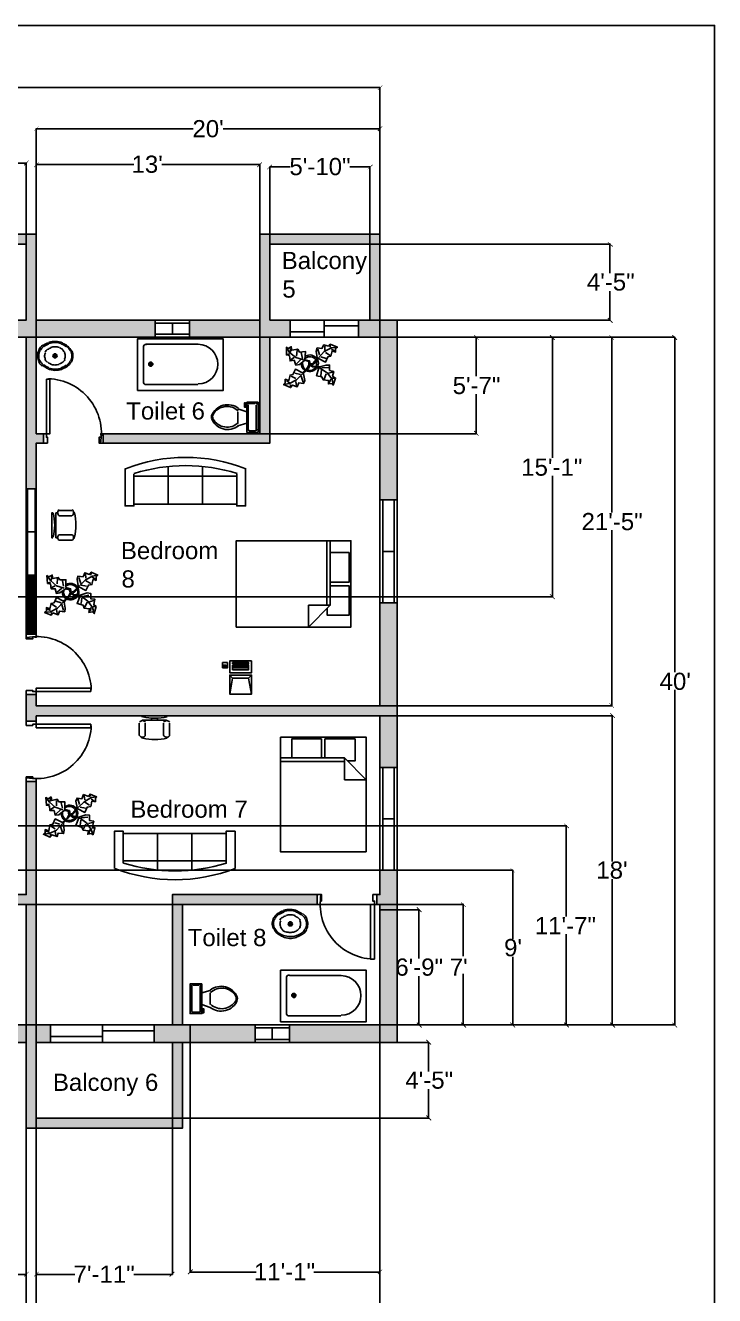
# Model space of a CAD drawing. Header units: inches. Extents: x 87 to 2803, y 358 to 1702.
# Drawn here: x 1541 to 2022, y 815 to 1702 of the extents above; entities that cross this region are included whole.
import ezdxf

# ---------------------------------------------------------------- set-up
doc = ezdxf.new("R2010")
doc.units = ezdxf.units.IN
doc.header["$MEASUREMENT"] = 0
for name, color, linetype in [('PDF_0', 7, 'Continuous'), ('PDF_hatch', 3, 'Continuous'), ('PDF_Text', 7, 'Continuous')]:
    doc.layers.add(name, color=color, linetype=linetype)
for name, color, linetype, true_color in [('PDF_block', 220, 'Continuous', 0xff00bf), ('PDF_door', 140, 'Continuous', 0x00bfff), ('PDF_Layer1', 1, 'Continuous', 0xff0000), ('PDF_window', 180, 'Continuous', 0x3f00ff)]:
    doc.layers.add(name, color=color, linetype=linetype, true_color=true_color)
doc.styles.add('PDF Arial', font='arial.ttf')

msp = doc.modelspace()

# ---------------------------------------------------------------- hatches: boundary and pattern name
at = {"layer": 'PDF_0', "true_color": 0xff00bf, "transparency": 33554559}
for points in [[(1786.87, 1656.5), (1787.28, 1656.5), (1790.17, 1659.39), (1790.17, 1659.81)], [(1550.23, 1630.9), (1550.23, 1631.31), (1546.92, 1628.01), (1546.92, 1627.59)], [(1786.87, 1628.01), (1787.28, 1627.59), (1790.17, 1630.9), (1790.17, 1631.31)], [(1539.9, 1604.05), (1540.31, 1603.64), (1543.2, 1606.94), (1543.2, 1607.36)], [(1550.23, 1605.7), (1550.23, 1606.12), (1546.92, 1602.81), (1546.92, 1602.4)], [(1702.62, 1602.81), (1703.03, 1602.4), (1706.34, 1605.7), (1705.92, 1606.12)], [(1713.36, 1604.05), (1712.94, 1604.46), (1709.64, 1601.16), (1710.05, 1601.16)], [(1779.85, 1601.16), (1780.26, 1601.16), (1783.56, 1604.05), (1783.15, 1604.46)], [(1950.83, 1547.06), (1951.24, 1547.47), (1947.93, 1550.36), (1947.52, 1550.36)], [(1947.93, 1497.5), (1947.52, 1497.09), (1950.83, 1493.78), (1951.24, 1494.2)], [(1857.49, 1481.81), (1857.49, 1482.22), (1854.6, 1485.52), (1854.19, 1485.11)], [(1910.35, 1481.81), (1910.77, 1482.22), (1907.46, 1485.52), (1907.05, 1485.11)], [(1952.06, 1481.81), (1952.06, 1482.22), (1948.76, 1485.52), (1948.76, 1485.11)], [(1995.84, 1481.81), (1996.25, 1482.22), (1992.95, 1485.52), (1992.54, 1485.11)], [(1854.6, 1418.62), (1854.19, 1418.21), (1857.49, 1414.9), (1857.49, 1415.32)], [(1907.46, 1304.63), (1907.05, 1304.22), (1910.35, 1300.92), (1910.77, 1301.33)], [(1948.76, 1228.64), (1948.76, 1228.23), (1952.06, 1224.93), (1952.06, 1225.34)], [(1952.48, 1217.91), (1952.89, 1218.32), (1949.59, 1221.62), (1949.17, 1221.21)], [(1920.26, 1141.09), (1920.68, 1141.5), (1917.37, 1144.39), (1916.96, 1144.39)], [(1882.68, 1110.12), (1883.09, 1110.12), (1879.79, 1113.42), (1879.38, 1113.42)], [(1817.43, 1082.45), (1817.84, 1082.86), (1814.54, 1086.16), (1814.13, 1085.75)], [(1848.4, 1086.16), (1848.82, 1086.16), (1845.51, 1089.47), (1845.1, 1089.05)], [(1814.54, 1005.63), (1814.13, 1005.22), (1817.43, 1001.91), (1817.84, 1002.33)], [(1845.51, 1005.63), (1845.1, 1005.22), (1848.4, 1001.91), (1848.82, 1002.33)], [(1879.79, 1005.63), (1879.38, 1005.22), (1882.68, 1001.91), (1883.09, 1002.33)], [(1917.37, 1005.63), (1916.96, 1005.22), (1920.26, 1001.91), (1920.68, 1002.33)], [(1949.59, 1005.63), (1949.17, 1005.22), (1952.48, 1001.91), (1952.89, 1002.33)], [(1992.95, 1005.63), (1992.54, 1005.22), (1995.84, 1001.91), (1996.25, 1002.33)], [(1824.04, 989.94), (1824.45, 990.35), (1821.15, 993.65), (1820.73, 993.24)], [(1821.15, 940.79), (1820.73, 940.38), (1824.04, 937.07), (1824.45, 937.49)], [(1658.02, 833), (1657.6, 833.41), (1654.3, 830.11), (1654.71, 829.7)], [(1786.87, 830.11), (1787.28, 829.7), (1790.17, 833), (1790.17, 833.41)], [(1539.9, 828.46), (1540.31, 828.04), (1543.2, 831.35), (1543.2, 831.76)], [(1550.23, 831.35), (1550.23, 831.76), (1546.92, 828.46), (1546.92, 828.04)], [(1641.5, 828.46), (1641.91, 828.04), (1645.21, 831.35), (1644.8, 831.76)]]:
    msp.add_hatch(color=220, dxfattribs=at).paths.add_polyline_path(points)
at = {"layer": 'PDF_hatch', "transparency": 33554559}
for points in [[(1548.57, 1555.73), (1349.51, 1555.73), (1349.51, 1495.85), (1279.3, 1495.85), (1279.3, 1483.87), (1349.51, 1483.87), (1349.51, 1416.55), (1343.73, 1416.55), (1343.73, 1409.95), (1349.51, 1409.95), (1349.51, 1356.26), (1356.53, 1356.26), (1356.53, 1483.87), (1378.42, 1483.87), (1378.42, 1495.85), (1356.53, 1495.85), (1356.53, 1548.71), (1541.55, 1548.71), (1541.55, 1495.85), (1522.55, 1495.85), (1522.55, 1483.87), (1541.55, 1483.87), (1541.55, 1378.15), (1548.57, 1378.15), (1548.57, 1409.95), (1553.53, 1409.95), (1553.53, 1416.55), (1548.57, 1416.55), (1548.57, 1483.87), (1631.58, 1483.87), (1631.58, 1495.85), (1548.57, 1495.85)], [(1788.52, 1555.73), (1704.68, 1555.73), (1704.68, 1495.85), (1655.54, 1495.85), (1655.54, 1483.87), (1704.68, 1483.87), (1704.68, 1416.55), (1595.24, 1416.55), (1595.24, 1409.95), (1711.7, 1409.95), (1711.7, 1483.87), (1725.75, 1483.87), (1725.75, 1495.85), (1711.7, 1495.85), (1711.7, 1548.71), (1781.5, 1548.71), (1781.5, 1495.85), (1773.65, 1495.85), (1773.65, 1483.87), (1788.52, 1483.87), (1788.52, 1370.3), (1800.5, 1370.3), (1800.5, 1495.85), (1788.52, 1495.85)], [(1800.5, 1298.44), (1788.52, 1298.44), (1788.52, 1226.58), (1548.57, 1226.58), (1548.57, 1234.43), (1541.55, 1234.43), (1541.55, 1215.84), (1548.57, 1215.84), (1548.57, 1219.56), (1788.52, 1219.56), (1788.52, 1183.63), (1800.5, 1183.63)], [(1548.57, 1173.72), (1541.55, 1173.72), (1541.55, 1094.84), (1473.82, 1094.84), (1473.82, 1087.81), (1541.55, 1087.81), (1541.55, 1003.98), (1486.62, 1003.98), (1486.62, 991.59), (1541.55, 991.59), (1541.55, 931.7), (1650.58, 931.7), (1650.58, 991.59), (1701.38, 991.59), (1701.38, 1003.98), (1650.58, 1003.98), (1650.58, 1087.81), (1744.74, 1087.81), (1744.74, 1094.84), (1643.56, 1094.84), (1643.56, 1003.98), (1630.76, 1003.98), (1630.76, 991.59), (1643.56, 991.59), (1643.56, 938.73), (1548.57, 938.73), (1548.57, 991.59), (1558.49, 991.59), (1558.49, 1003.98), (1548.57, 1003.98)], [(1800.5, 1111.77), (1788.52, 1111.77), (1788.52, 1094.84), (1786.46, 1094.84), (1786.46, 1087.81), (1788.52, 1087.81), (1788.52, 1003.98), (1725.33, 1003.98), (1725.33, 991.59), (1800.5, 991.59)]]:
    msp.add_hatch(color=256, dxfattribs=at).paths.add_polyline_path(points)

# ---------------------------------------------------------------- linework, layer by layer
at = {"layer": 'PDF_0', "lineweight": 25}
for points in [[(86.59, 1701.52), (2022.27, 1701.52), (2022.27, 358.47), (86.59, 358.47)], [(1356.53, 1548.71), (1356.53, 1495.85), (1541.55, 1495.85), (1541.55, 1548.71)], [(1711.7, 1548.71), (1711.7, 1495.85), (1781.5, 1495.85), (1781.5, 1548.71)], [(1619.19, 1446.7), (1619.19, 1482.63), (1679.08, 1482.63), (1679.08, 1446.7)], [(1704.68, 1483.87), (1675.77, 1483.87)], [(1695.6, 1417.38), (1703.44, 1417.38), (1703.44, 1438.44), (1695.6, 1438.44)], [(1688.16, 1281.51), (1688.16, 1341.8), (1768.28, 1341.8), (1768.28, 1281.51)], [(1738.55, 1296.79), (1738.55, 1281.51), (1753.83, 1296.79)], [(1678.67, 1253.01), (1681.97, 1253.01), (1681.97, 1256.73), (1678.67, 1256.73)], [(1681.14, 1255.08), (1679.49, 1255.08), (1679.49, 1253.84), (1681.14, 1253.84)], [(1698.9, 1257.97), (1698.9, 1249.71), (1683.62, 1249.71), (1683.62, 1257.97)], [(1685.69, 1256.73), (1685.69, 1255.9), (1696.84, 1255.9), (1696.84, 1256.73)], [(1685.69, 1255.08), (1685.69, 1251.77), (1696.84, 1251.77), (1696.84, 1255.08)], [(1779.02, 1124.57), (1719.14, 1124.57), (1719.14, 1204.69), (1779.02, 1204.69)], [(1763.74, 1174.96), (1779.02, 1174.96), (1763.74, 1190.24)], [(1548.57, 1087.81), (1548.57, 1070.88)], [(1719.14, 1006.04), (1719.14, 1041.97), (1779.02, 1041.97), (1779.02, 1006.04)], [(1664.21, 1032.47), (1655.95, 1032.47), (1655.95, 1011.82), (1664.21, 1011.82)], [(1548.57, 938.73), (1643.56, 938.73), (1643.56, 991.59), (1548.57, 991.59)]]:
    msp.add_lwpolyline(points, close=True, dxfattribs=at)
for points in [[(1056.7, 991.59), (1541.55, 991.59), (1541.55, 931.7), (1650.58, 931.7), (1650.58, 991.59), (1800.5, 991.59), (1800.5, 1495.85), (1788.52, 1495.85), (1788.52, 1555.73), (1704.68, 1555.73), (1704.68, 1495.85), (1548.57, 1495.85), (1548.57, 1555.73), (1349.51, 1555.73), (1349.51, 1495.85), (1056.7, 1495.85)], [(1541.55, 1273.25), (1541.55, 1416.55), (1541.55, 1423.58), (1541.55, 1430.6), (1541.55, 1483.87), (1356.53, 1483.87), (1356.53, 1430.6), (1356.53, 1423.58), (1356.53, 1416.55), (1356.53, 1352.95)], [(1548.57, 1483.87), (1548.57, 1430.6), (1548.57, 1483.87), (1668.75, 1483.87), (1675.77, 1483.87)], [(1592.35, 1409.95), (1603.5, 1409.95), (1711.7, 1409.95), (1711.7, 1416.55), (1711.7, 1423.58), (1711.7, 1483.87), (1788.52, 1483.87), (1788.52, 1430.6), (1788.52, 1483.87), (1788.52, 1430.6), (1788.52, 1423.58), (1788.52, 1416.55)], [(1704.68, 1483.87), (1704.68, 1423.58), (1704.68, 1416.55), (1603.5, 1416.55), (1668.75, 1416.55)], [(1624.98, 1478.92), (1661.32, 1478.92)], [(1723.27, 1476.85), (1723.27, 1471.48), (1725.33, 1471.07), (1725.75, 1467.35), (1728.64, 1467.77), (1729.88, 1464.46), (1732.35, 1464.87), (1735.66, 1467.35), (1736.07, 1467.77), (1738.96, 1466.94), (1738.96, 1464.46), (1737.31, 1461.57), (1734.42, 1459.09), (1729.46, 1461.57), (1727.81, 1457.85), (1725.75, 1457.44), (1724.92, 1453.72), (1722.44, 1454.55), (1722.44, 1452.07), (1721.2, 1450.83), (1725.33, 1451.66), (1730.29, 1454.14), (1734.42, 1458.27)], [(1735.24, 1468.18), (1729.88, 1469.83), (1725.33, 1473.13), (1723.27, 1476.85), (1724.51, 1476.02), (1726.57, 1477.26), (1726.98, 1474.79), (1731.11, 1475.61), (1732.35, 1473.55), (1736.48, 1473.96), (1736.07, 1468.18), (1739.37, 1467.35), (1739.79, 1465.29), (1741.44, 1465.29), (1744.74, 1469), (1744.74, 1469.83), (1743.92, 1473.96), (1744.74, 1476.44), (1748.05, 1476.02), (1749.29, 1478.5), (1752.59, 1477.68), (1753.83, 1478.92), (1758.79, 1476.85)], [(1724.09, 1471.89), (1725.33, 1472.31)], [(1726.16, 1473.55), (1726.16, 1476.02)], [(1730.7, 1474.79), (1730.29, 1470.66)], [(1734.42, 1469), (1733.59, 1473.13)], [(1755.89, 1450.42), (1757.55, 1455.38), (1755.48, 1456.61), (1756.31, 1459.92), (1753.42, 1460.74), (1753.42, 1464.46), (1750.94, 1464.46), (1746.4, 1463.22), (1741.85, 1463.64), (1740.61, 1464.46), (1742.27, 1465.29), (1745.57, 1469), (1750.53, 1466.53), (1752.18, 1470.24), (1754.24, 1470.66), (1755.07, 1474.37), (1757.55, 1473.55), (1757.55, 1476.02), (1758.79, 1476.85), (1754.66, 1476.44), (1749.7, 1473.96), (1745.57, 1469.42)], [(1745.16, 1475.61), (1746.4, 1471.48)], [(1750.11, 1477.68), (1750.11, 1474.79)], [(1753.83, 1471.07), (1750.53, 1473.13)], [(1753.83, 1478.5), (1753.83, 1476.85)], [(1754.66, 1475.61), (1756.72, 1474.37)], [(1560.55, 1470.66), (1562.61, 1470.66)], [(1561.38, 1471.48), (1561.38, 1469.83)], [(1627.04, 1464.87), (1629.11, 1464.87)], [(1628.28, 1465.7), (1628.28, 1463.64)], [(1746.4, 1462.4), (1751.76, 1459.09), (1755.07, 1454.55), (1755.89, 1450.42), (1755.07, 1451.66), (1752.59, 1451.25), (1752.59, 1453.72), (1748.87, 1454.14), (1748.05, 1456.2), (1744.33, 1457.03), (1745.98, 1462.4), (1741.44, 1463.22), (1739.79, 1464.46), (1738.55, 1461.98), (1735.24, 1459.09), (1735.24, 1458.27), (1736.07, 1453.72), (1735.24, 1451.66), (1731.94, 1452.07), (1730.7, 1449.18), (1727.4, 1450.42), (1726.16, 1448.77), (1721.2, 1450.83)], [(1726.16, 1468.18), (1728.64, 1469.83)], [(1730.29, 1465.29), (1733.18, 1468.18)], [(1747.22, 1470.24), (1750.94, 1469)], [(1726.57, 1456.61), (1729.88, 1454.96)], [(1733.18, 1457.85), (1729.05, 1458.68)], [(1734.83, 1452.48), (1733.59, 1456.61)], [(1747.63, 1461.16), (1747.22, 1457.03)], [(1747.63, 1462.4), (1752.59, 1462.81)], [(1749.7, 1454.55), (1750.94, 1458.27)], [(1755.48, 1459.51), (1752.59, 1458.68)], [(1754.24, 1454.55), (1753, 1452.07)], [(1756.72, 1455.38), (1755.07, 1455.38)], [(1661.32, 1450.83), (1624.98, 1450.83)], [(1725.33, 1452.07), (1723.27, 1453.72)], [(1726.16, 1449.59), (1726.16, 1450.83)], [(1730.29, 1450.01), (1729.88, 1452.9)], [(1695.6, 1435.14), (1693.95, 1435.14), (1693.95, 1438.03), (1694.77, 1438.03), (1694.77, 1435.96), (1695.6, 1435.96)], [(1696.42, 1436.38), (1696.42, 1419.45)], [(1701.38, 1437.62), (1697.25, 1437.62)], [(1702.21, 1419.45), (1702.21, 1436.38)], [(1548.57, 1430.6), (1548.57, 1423.58), (1548.57, 1416.55), (1558.07, 1416.55)], [(1695.6, 1431.83), (1689.4, 1433.9)], [(1689.4, 1423.99), (1689.4, 1431.83)], [(1695.6, 1423.99), (1689.4, 1421.92)], [(1788.52, 1267.88), (1788.52, 1416.55), (1788.52, 1226.58), (1548.57, 1226.58), (1548.57, 1238.97)], [(1548.57, 1274.49), (1548.57, 1409.95), (1556.42, 1409.95)], [(1548.57, 1409.95), (1548.57, 1387.65)], [(1603.5, 1416.55), (1594, 1416.55), (1593.59, 1416.55)], [(1616.72, 1388.47), (1616.72, 1366.17), (1610.52, 1366.17), (1610.52, 1392.19)], [(1640.67, 1367.41), (1640.67, 1393.43)], [(1664.62, 1367.41), (1664.62, 1393.43)], [(1694.77, 1392.19), (1694.77, 1366.17), (1688.58, 1366.17), (1688.58, 1388.47)], [(1616.72, 1386.82), (1688.58, 1386.82)], [(1616.72, 1367.41), (1688.58, 1367.41)], [(1560.14, 1343.87), (1559.31, 1343.87), (1559.31, 1361.21), (1560.14, 1361.21)], [(1563.03, 1343.87), (1562.2, 1343.87), (1562.2, 1361.21), (1563.03, 1361.21)], [(1573.35, 1362.87), (1564.27, 1362.87)], [(1564.27, 1359.15), (1573.35, 1359.15)], [(1574.18, 1361.21), (1575.42, 1361.21)], [(1562.2, 1350.48), (1560.96, 1350.48)], [(1561.38, 1354.61), (1562.2, 1354.61)], [(1573.35, 1345.93), (1564.27, 1345.93)], [(1564.27, 1342.22), (1573.35, 1342.22)], [(1574.18, 1343.87), (1575.42, 1343.87)], [(1751.35, 1296.79), (1751.35, 1341.8)], [(1753.83, 1341.8), (1753.83, 1296.79)], [(1753.83, 1333.54), (1767.04, 1333.54), (1767.04, 1312.89), (1753.83, 1312.89)], [(1556.01, 1317.44), (1556.42, 1312.07), (1558.49, 1311.65), (1558.9, 1308.35), (1561.79, 1308.35), (1562.61, 1305.05), (1565.09, 1305.46), (1568.81, 1307.94), (1568.81, 1308.35), (1571.7, 1307.53), (1572.11, 1305.46), (1570.46, 1302.16), (1567.57, 1299.68), (1562.61, 1302.16), (1560.96, 1298.44), (1558.9, 1298.03), (1558.07, 1294.31), (1555.59, 1295.14), (1555.59, 1292.66), (1554.36, 1291.83), (1558.49, 1292.24), (1563.44, 1294.72), (1567.57, 1299.27)], [(1567.98, 1308.76), (1562.61, 1310.42), (1558.49, 1314.13), (1556.01, 1317.44), (1557.25, 1316.61), (1559.72, 1317.85), (1560.14, 1315.37), (1563.85, 1316.2), (1565.09, 1314.55), (1569.22, 1314.55), (1569.22, 1309.18), (1572.53, 1308.35), (1572.94, 1305.87), (1574.59, 1306.29), (1577.9, 1309.59), (1577.9, 1310.42), (1577.07, 1314.96), (1577.48, 1317.02), (1581.2, 1316.61), (1582.44, 1319.5), (1585.74, 1318.26), (1586.98, 1319.91), (1591.52, 1317.85)], [(1556.83, 1312.48), (1558.49, 1312.89)], [(1558.9, 1314.13), (1559.31, 1317.02)], [(1563.44, 1315.37), (1563.03, 1311.65)], [(1567.57, 1310), (1566.74, 1313.72)], [(1589.05, 1291.01), (1590.29, 1295.96), (1588.63, 1297.2), (1589.46, 1300.92), (1586.57, 1301.33), (1586.57, 1305.05), (1584.09, 1305.46), (1579.13, 1303.81), (1574.59, 1304.22), (1573.77, 1305.46), (1575, 1305.87), (1578.31, 1309.59), (1583.26, 1307.11), (1584.92, 1310.83), (1587.39, 1311.24), (1588.22, 1314.96), (1590.29, 1314.13), (1590.29, 1316.61), (1591.52, 1317.85), (1587.81, 1317.02), (1582.85, 1314.55), (1578.72, 1310.42)], [(1578.31, 1316.2), (1579.55, 1312.07)], [(1582.85, 1318.68), (1583.26, 1315.78)], [(1586.57, 1312.07), (1583.26, 1313.72)], [(1586.98, 1319.09), (1586.57, 1317.85)], [(1587.39, 1316.61), (1589.87, 1314.96)], [(1579.55, 1303.4), (1584.5, 1299.68), (1587.81, 1295.14), (1589.05, 1291.01), (1587.81, 1292.24), (1585.33, 1291.83), (1585.74, 1294.31), (1582.03, 1294.72), (1581.2, 1296.79), (1577.07, 1298.03), (1579.13, 1303.4), (1574.59, 1303.81), (1572.94, 1305.05), (1571.29, 1302.57), (1568.4, 1299.68), (1567.98, 1298.85), (1568.81, 1294.72), (1568.4, 1292.24), (1564.68, 1292.66), (1563.85, 1290.18), (1560.14, 1291.42), (1558.9, 1289.77), (1554.36, 1291.83)], [(1559.31, 1309.18), (1561.79, 1310.42)], [(1563.03, 1305.87), (1566.33, 1308.76)], [(1579.96, 1310.83), (1583.68, 1310)], [(1580.79, 1302.98), (1585.33, 1303.81)], [(1753.83, 1310.42), (1767.04, 1310.42), (1767.04, 1289.77), (1751.76, 1289.77), (1751.76, 1294.72)], [(1559.31, 1297.61), (1562.61, 1295.55)], [(1565.92, 1298.44), (1562.2, 1299.68)], [(1567.57, 1293.07), (1566.33, 1297.2)], [(1580.37, 1301.74), (1579.96, 1298.03)], [(1582.44, 1295.55), (1584.09, 1298.85)], [(1588.63, 1300.09), (1585.74, 1299.27)], [(1586.98, 1295.14), (1586.16, 1292.66)], [(1589.46, 1295.96), (1588.22, 1295.96)], [(1558.49, 1293.07), (1556.01, 1294.31)], [(1558.9, 1290.18), (1559.31, 1291.83)], [(1563.03, 1291.01), (1562.61, 1293.9)], [(1680.32, 1253.84), (1680.32, 1255.08)], [(1696.84, 1253.84), (1685.69, 1253.84)], [(1685.69, 1253.01), (1696.84, 1253.01)], [(1683.62, 1234.84), (1683.62, 1248.05), (1698.9, 1248.05), (1696.84, 1245.99), (1698.9, 1234.84), (1683.62, 1234.84), (1685.69, 1245.99)], [(1696.84, 1245.99), (1685.69, 1245.99), (1683.62, 1248.05)], [(1698.9, 1248.05), (1698.9, 1234.84)], [(1541.55, 1237.32), (1541.55, 1219.56), (1541.55, 1212.95)], [(1783.56, 1094.84), (1788.52, 1094.84), (1788.52, 1219.56), (1548.57, 1219.56), (1548.57, 1211.3)], [(1622.5, 1218.73), (1622.5, 1219.56), (1639.43, 1219.56), (1639.43, 1218.73)], [(1622.5, 1215.84), (1622.5, 1216.67), (1639.43, 1216.67), (1639.43, 1215.84)], [(1629.11, 1216.67), (1629.11, 1217.91)], [(1633.24, 1217.91), (1633.24, 1216.67)], [(1788.52, 1219.56), (1788.52, 1094.84), (1788.52, 1147.7)], [(1620.43, 1214.6), (1620.43, 1205.93)], [(1624.56, 1205.93), (1624.56, 1214.6)], [(1637.37, 1214.6), (1637.37, 1205.93)], [(1641.5, 1205.93), (1641.5, 1214.6)], [(1622.5, 1204.69), (1622.5, 1203.86)], [(1639.43, 1204.69), (1639.43, 1203.86)], [(1726.98, 1190.24), (1726.98, 1203.45), (1747.63, 1203.45), (1747.63, 1190.24)], [(1750.11, 1190.24), (1750.11, 1203.45), (1771.17, 1203.45), (1771.17, 1188.17), (1765.81, 1188.17)], [(1719.14, 1190.24), (1763.74, 1190.24)], [(1763.74, 1187.76), (1719.14, 1187.76)], [(1541.55, 1177.02), (1541.55, 1094.84), (1470.93, 1094.84)], [(1548.57, 1175.78), (1548.57, 1094.84), (1548.57, 1111.77)], [(1555.18, 1162.57), (1555.59, 1157.2), (1557.66, 1156.78), (1558.07, 1153.48), (1560.96, 1153.48), (1561.79, 1150.18), (1564.27, 1150.59), (1567.98, 1153.48), (1568.4, 1153.48), (1570.87, 1153.07), (1571.29, 1150.59), (1569.64, 1147.29), (1566.74, 1145.22), (1561.79, 1147.7), (1560.14, 1143.98), (1558.07, 1143.57), (1557.25, 1139.44), (1554.77, 1140.26), (1554.77, 1137.79), (1553.53, 1136.96), (1557.66, 1137.37), (1562.61, 1139.85), (1566.74, 1144.39)], [(1567.16, 1153.89), (1561.79, 1155.96), (1557.66, 1159.26), (1555.18, 1162.57), (1556.83, 1161.74), (1558.9, 1162.98), (1559.31, 1160.5), (1563.03, 1161.33), (1564.27, 1159.67), (1568.4, 1159.67), (1568.4, 1154.31), (1571.7, 1153.48), (1572.11, 1151), (1573.77, 1151.42), (1577.07, 1155.13), (1577.07, 1155.54), (1576.24, 1160.09), (1577.07, 1162.15), (1580.37, 1161.74), (1581.61, 1164.63), (1584.92, 1163.39), (1586.16, 1165.04), (1590.7, 1162.98)], [(1558.07, 1159.26), (1558.49, 1162.15)], [(1588.22, 1136.55), (1589.46, 1141.5), (1587.81, 1142.33), (1588.63, 1146.05), (1585.74, 1146.46), (1585.74, 1150.18), (1583.26, 1150.59), (1578.31, 1148.94), (1573.77, 1149.76), (1572.94, 1150.59), (1574.18, 1151), (1577.48, 1154.72), (1582.44, 1152.24), (1584.09, 1155.96), (1586.57, 1156.37), (1587.39, 1160.09), (1589.87, 1159.67), (1589.87, 1162.15), (1590.7, 1162.98), (1586.98, 1162.57), (1582.03, 1159.67), (1577.9, 1155.54)], [(1577.48, 1161.74), (1578.72, 1157.61)], [(1582.03, 1163.8), (1582.44, 1160.91)], [(1586.16, 1164.22), (1585.74, 1162.98)], [(1586.98, 1161.74), (1589.05, 1160.09)], [(1556.01, 1157.61), (1557.66, 1158.02)], [(1558.49, 1154.31), (1560.96, 1155.96)], [(1562.2, 1151), (1565.51, 1153.89)], [(1562.61, 1160.5), (1562.61, 1156.78)], [(1566.74, 1155.13), (1565.92, 1158.85)], [(1579.13, 1155.96), (1582.85, 1155.13)], [(1585.74, 1157.2), (1582.44, 1159.26)], [(1578.72, 1148.52), (1583.68, 1144.81), (1586.98, 1140.26), (1588.22, 1136.55), (1586.98, 1137.37), (1584.5, 1136.96), (1584.92, 1139.44), (1581.2, 1139.85), (1580.37, 1141.92), (1576.24, 1143.16), (1578.31, 1148.52), (1573.77, 1148.94), (1572.11, 1150.18), (1570.46, 1148.11), (1567.57, 1144.81), (1567.57, 1144.39), (1567.98, 1139.85), (1567.57, 1137.37), (1563.85, 1137.79), (1563.03, 1135.31), (1559.31, 1136.55), (1558.07, 1134.9), (1553.53, 1136.96)], [(1565.09, 1143.98), (1561.38, 1144.81)], [(1579.55, 1146.87), (1579.13, 1143.16)], [(1579.96, 1148.52), (1584.5, 1148.94)], [(1581.61, 1140.68), (1583.26, 1143.98)], [(1587.81, 1145.22), (1584.92, 1144.39)], [(1557.66, 1138.2), (1555.18, 1139.44)], [(1558.49, 1142.74), (1561.79, 1140.68)], [(1558.49, 1135.31), (1558.49, 1136.96)], [(1562.2, 1136.13), (1561.79, 1139.03)], [(1566.74, 1138.2), (1565.51, 1142.33)], [(1586.16, 1140.26), (1585.33, 1137.79)], [(1588.63, 1141.5), (1587.39, 1141.5)], [(1603.09, 1113.01), (1603.09, 1139.03), (1609.28, 1139.03), (1609.28, 1116.72)], [(1681.14, 1137.37), (1609.28, 1137.37)], [(1633.24, 1137.37), (1633.24, 1111.77)], [(1657.19, 1137.37), (1657.19, 1111.77)], [(1681.14, 1116.72), (1681.14, 1139.03), (1687.34, 1139.03), (1687.34, 1113.01)], [(1681.14, 1118.38), (1609.28, 1118.38)], [(1747.63, 1094.84), (1743.09, 1094.84), (1692.71, 1094.84), (1643.56, 1094.84), (1643.56, 1087.81), (1643.56, 1003.98), (1548.57, 1003.98), (1548.57, 1056.84), (1548.57, 1003.98), (1548.57, 1056.84), (1548.57, 1063.86), (1548.57, 1070.88)], [(1548.57, 1087.81), (1548.57, 1094.84)], [(1471.76, 1087.81), (1541.55, 1087.81), (1541.55, 1070.88), (1541.55, 1063.86), (1541.55, 1056.84), (1541.55, 1003.98), (1428.39, 1003.98), (1428.39, 1056.84), (1428.39, 1063.86), (1428.39, 1070.88), (1428.39, 1087.81), (1436.24, 1087.81)], [(1746.4, 1087.81), (1743.09, 1087.81), (1699.73, 1087.81), (1692.71, 1087.81), (1650.58, 1087.81), (1650.58, 1003.98), (1692.71, 1003.98), (1699.73, 1003.98), (1788.52, 1003.98), (1788.52, 1080.79), (1788.52, 1003.98), (1788.52, 1080.79), (1788.52, 1003.98)], [(1788.52, 1080.79), (1788.52, 1087.81), (1781.91, 1087.81)], [(1724.51, 1074.19), (1726.57, 1074.19)], [(1725.75, 1075.42), (1725.75, 1073.36)], [(1725.33, 1038.26), (1761.26, 1038.26)], [(1662.15, 1031.65), (1658.02, 1031.65)], [(1662.97, 1013.48), (1662.97, 1030.82)], [(1664.21, 1026.28), (1669.99, 1027.93)], [(1669.99, 1026.28), (1669.99, 1018.02)], [(1726.98, 1024.21), (1729.05, 1024.21)], [(1728.22, 1025.04), (1728.22, 1022.98)], [(1664.21, 1018.02), (1669.99, 1015.95)], [(1664.21, 1015.13), (1665.45, 1015.13), (1665.45, 1012.24), (1664.62, 1012.24), (1664.62, 1014.3), (1664.21, 1014.3)], [(1541.55, 931.7), (1541.55, 931.7)]]:
    msp.add_lwpolyline(points, dxfattribs=at)
for points in [[(1566.88, 1480.02, 0.081943), (1562.07, 1480.97, 0.081916), (1557.2, 1480.33)], [(1550.44, 1474.93, 0.117629), (1549.4, 1471.14, 0.117643), (1550.19, 1467.29)], [(1551.11, 1474.43, 0.118638), (1550.23, 1470.97, 0.118621), (1551.01, 1467.48)], [(1554.9, 1473.06, 0.118319), (1554.36, 1470.92, 0.118263), (1554.85, 1468.76)], [(1566.17, 1479.37, 0.081186), (1561.78, 1480.15, 0.081203), (1557.36, 1479.5)], [(1564.65, 1476.74, 0.081431), (1561.69, 1477.26, 0.081464), (1558.71, 1476.81)], [(1568.27, 1468.66, 0.118319), (1568.81, 1470.81, 0.118263), (1568.32, 1472.97)], [(1572.47, 1467.29, 0.118638), (1573.35, 1470.75, 0.118621), (1572.56, 1474.24)], [(1573.14, 1466.8, 0.117629), (1574.17, 1470.59, 0.117643), (1573.39, 1474.44)], [(1625.45, 1450.85, -0.500002), (1623.32, 1452.9), (1623.32, 1476.85, -0.500002), (1625.45, 1478.9)], [(1558.52, 1464.98, 0.081431), (1561.48, 1464.46, 0.081464), (1564.45, 1464.92)], [(1556.7, 1461.71, 0.081943), (1561.51, 1460.75, 0.081915), (1566.37, 1461.39)], [(1557.41, 1462.35, 0.081186), (1561.8, 1461.57, 0.081203), (1566.22, 1462.23)], [(1689.6, 1432.41, 0.480083), (1671.99, 1429.94, 0.21501), (1671.99, 1426.71, 0.480083), (1689.6, 1424.23)], [(1697.25, 1418.62), (1701.38, 1418.62, 0.500001), (1702.61, 1419.8)], [(1730.84, 1083.55, 0.081943), (1726.02, 1084.5, 0.081916), (1721.16, 1083.86)], [(1730.13, 1082.9, 0.081186), (1725.73, 1083.68, 0.081203), (1721.32, 1083.03)], [(1714.39, 1078.87, 0.117629), (1713.36, 1075.08, 0.117643), (1714.15, 1071.23)], [(1715.07, 1077.96, 0.118638), (1714.18, 1074.5, 0.118621), (1714.97, 1071.01)], [(1719.27, 1076.59, 0.118319), (1718.73, 1074.45, 0.118263), (1719.22, 1072.29)], [(1729.02, 1080.27, 0.081431), (1726.06, 1080.79, 0.081464), (1723.08, 1080.34)], [(1732.64, 1072.19, 0.118319), (1733.18, 1074.34, 0.118263), (1732.69, 1076.5)], [(1736.42, 1070.82, 0.118638), (1737.31, 1074.28, 0.118621), (1736.52, 1077.77)], [(1737.1, 1070.33, 0.117629), (1738.13, 1074.12, 0.117643), (1737.34, 1077.97)], [(1720.65, 1065.24, 0.081943), (1725.47, 1064.28, 0.081915), (1730.33, 1064.92)], [(1721.36, 1066.3, 0.081186), (1725.76, 1065.51, 0.081203), (1730.17, 1066.17, 0.089555), (1733.81, 1067.95)], [(1722.89, 1068.92, 0.081431), (1725.85, 1068.4, 0.081464), (1728.82, 1068.86, 0.089687), (1731.12, 1070.06)], [(1658.37, 1032.05, 0.500001), (1657.19, 1030.82), (1657.19, 1013.48)], [(1670.21, 1018.27, 0.480083), (1687.82, 1020.74, 0.21501), (1687.82, 1023.97, 0.480083), (1670.21, 1026.45)], [(1761.26, 1010.17), (1725.39, 1010.19, -0.499981), (1723.27, 1012.24), (1723.27, 1036.19)], [(1658.02, 1012.65), (1662.15, 1012.65, 0.500001), (1663.37, 1013.83)]]:
    msp.add_lwpolyline(points, format="xyb", dxfattribs=at)
for centre, radius in [((1561.58, 1470.86), 1.45), ((1561.58, 1470.86), 1.03), ((1628.49, 1465.08), 1.45), ((1628.49, 1465.08), 1.03), ((1725.95, 1074.39), 1.45), ((1725.95, 1074.39), 1.03), ((1728.43, 1024.42), 1.45), ((1728.43, 1024.42), 1.03)]:
    msp.add_circle(centre, radius, dxfattribs=at)
for centre, radius, start, end in [((1559.52, 1470.04), 10.53, 127.46597, 151.31798), ((1559.93, 1470.04), 9.7, 128.22545, 152.13283), ((1560.76, 1468.39), 12.18, 106.88509, 127.46445), ((1560.76, 1468.39), 11.36, 107.75853, 128.22837), ((1560.34, 1470.45), 6.4, 128.4914, 152.37711), ((1561.17, 1469.21), 7.64, 107.98816, 128.48797), ((1562.41, 1469.21), 7.64, 50.22953, 70.73338), ((1562.41, 1468.39), 11.36, 50.15796, 70.62714), ((1562.41, 1468.38), 12.18, 48.84623, 69.42204), ((1562.82, 1470.04), 6.4, 26.34218, 50.22775), ((1563.65, 1470.04), 9.7, 26.25175, 50.15941), ((1563.65, 1469.62), 10.53, 24.98791, 48.84377), ((1661.53, 1465.08), 13.84, 270.00017, 89.99983), ((1559.52, 1471.69), 10.53, 204.98791, 228.84377), ((1559.93, 1471.69), 9.7, 206.25175, 230.15941), ((1561.17, 1473.34), 12.18, 228.84623, 249.42204), ((1561.17, 1473.34), 11.36, 230.15796, 250.62714), ((1560.34, 1471.28), 6.4, 206.34218, 230.22775), ((1561.17, 1472.52), 7.64, 230.22953, 250.73338), ((1562.41, 1472.52), 7.64, 287.98816, 308.48797), ((1562.41, 1473.34), 11.36, 287.75853, 308.22837), ((1562.82, 1473.34), 12.18, 286.88509, 307.46445), ((1562.82, 1471.28), 6.4, 308.4914, 332.37711), ((1563.65, 1471.69), 9.7, 308.22544, 332.13291), ((1563.65, 1471.69), 10.53, 307.46597, 331.31798), ((1739.58, 1465.49), 5.99, 178.61727, 235.11801), ((1739.58, 1465.49), 5.16, 168.16197, 238.67309), ((1739.58, 1465.49), 5.99, 34.37645, 120.10202), ((1739.58, 1465.08), 5.16, 33.82133, 124.94193), ((1739.58, 1465.91), 5.99, 242.58181, 331.27264), ((1739.58, 1465.91), 5.16, 247.37219, 327.47035), ((1739.17, 1465.49), 5.16, 338.41183, 20.02569), ((1739.58, 1465.49), 5.99, 341.20012, 26.09187), ((1682.18, 1424.61), 12.18, 51.47096, 157.97244), ((1697.46, 1437), 1.03, 81.8698, 188.1302), ((1701.59, 1437), 1.03, 351.8698, 98.1302), ((1674.74, 1428.32), 3.92, 164.861, 195.139), ((1682.18, 1431.63), 12.18, 202.02756, 308.52904), ((1697.46, 1419.65), 1.03, 171.8698, 278.1302), ((1652.85, 1285.84), 114.19, 68.43394, 111.56606), ((1652.85, 1273.04), 121.21, 72.71852, 107.28148), ((1524.83, 1352.75), 36.55, 346.58021, 13.41979), ((1566.13, 1361.42), 2.68, 126.87017, 233.12983), ((1571.91, 1361.42), 2.68, 306.87017, 53.12983), ((1539.69, 1352.75), 36.55, 346.58021, 13.41979), ((1566.13, 1344.07), 2.68, 126.87017, 233.12983), ((1571.91, 1344.07), 2.68, 306.87017, 53.12983), ((1572.73, 1306.08), 5.99, 178.61727, 235.11801), ((1572.73, 1306.08), 5.16, 168.16197, 238.67309), ((1572.32, 1306.08), 5.99, 34.37563, 120.10253), ((1572.32, 1306.08), 5.16, 33.82021, 124.94193), ((1572.32, 1306.49), 5.99, 242.5826, 331.27145), ((1572.32, 1306.49), 5.16, 247.37247, 327.46954), ((1572.32, 1306.08), 5.16, 338.41183, 20.02569), ((1572.32, 1306.08), 5.99, 341.20139, 26.09308), ((1622.71, 1213.57), 2.68, 36.86595, 143.13405), ((1631.38, 1254.46), 36.55, 256.5802, 283.4198), ((1639.64, 1213.57), 2.68, 36.86595, 143.13405), ((1622.7, 1207.37), 2.68, 216.86595, 323.13405), ((1639.64, 1207.37), 2.68, 216.86595, 323.13405), ((1631.38, 1239.59), 36.55, 256.5802, 283.4198), ((1571.91, 1151.62), 5.16, 168.16197, 238.67309), ((1571.49, 1151.21), 5.16, 33.82021, 124.94193), ((1571.91, 1151.21), 5.99, 34.37563, 120.10253), ((1571.49, 1151.62), 5.16, 338.41183, 20.02569), ((1571.49, 1151.21), 5.99, 341.20139, 26.09308), ((1571.91, 1151.62), 5.99, 178.61727, 235.11801), ((1571.49, 1151.62), 5.99, 242.5826, 331.27145), ((1571.49, 1151.62), 5.16, 247.37247, 327.46954), ((1645.42, 1219.35), 114.19, 248.43385, 291.56615), ((1645.42, 1232.57), 121.21, 252.7185, 287.2815), ((1723.89, 1073.57), 10.53, 127.46597, 151.31798), ((1724.71, 1071.92), 12.18, 106.88509, 127.46445), ((1725.13, 1071.92), 11.36, 107.75853, 128.22837), ((1726.37, 1071.92), 11.36, 50.15796, 70.62714), ((1726.36, 1071.91), 12.18, 48.84623, 69.42204), ((1723.89, 1073.57), 9.7, 128.22545, 152.13283), ((1724.3, 1073.98), 6.4, 128.4914, 152.37711), ((1725.13, 1072.74), 7.64, 107.98816, 128.48797), ((1726.36, 1072.74), 7.64, 50.22953, 70.73338), ((1727.19, 1073.98), 6.4, 26.34218, 50.22775), ((1727.6, 1073.57), 9.7, 26.25175, 50.15941), ((1728.02, 1073.57), 10.53, 24.98791, 48.84377), ((1723.89, 1075.63), 10.53, 204.98791, 228.84377), ((1723.89, 1075.63), 9.7, 206.25175, 230.15941), ((1725.13, 1076.87), 12.18, 228.84623, 249.42204), ((1725.13, 1076.87), 11.36, 230.15796, 250.62714), ((1724.71, 1075.22), 6.4, 206.34218, 230.22775), ((1725.13, 1076.05), 7.64, 230.22953, 250.73338), ((1726.78, 1076.87), 12.18, 286.88509, 307.46445), ((1727.19, 1075.22), 6.4, 308.4914, 332.37711), ((1727.6, 1075.22), 9.7, 308.22544, 332.13291), ((1728.02, 1075.22), 10.53, 307.46597, 331.31798), ((1725.13, 1036.81), 1.86, 81.86972, 188.13028), ((1761.47, 1024.42), 13.84, 270.00017, 89.99983), ((1662.35, 1031.03), 1.03, 351.8698, 98.1302), ((1677.63, 1018.64), 12.18, 22.02756, 128.52904), ((1677.63, 1025.66), 12.18, 231.47096, 337.97244), ((1685.07, 1022.36), 3.92, 344.861, 15.139), ((1658.22, 1013.68), 1.03, 171.8698, 278.1302)]:
    msp.add_arc(centre, radius, start, end, dxfattribs=at)
at = {"layer": 'PDF_block', "lineweight": 25}
for points in [[(1788.52, 1629.66), (1788.52, 1483.87), (1788.52, 1658.15), (1432.94, 1658.15)], [(1548.57, 1629.66), (1548.57, 1483.87), (1548.57, 1604.46), (1616.72, 1604.46)], [(1548.57, 1629.24), (1658.02, 1629.24)], [(1788.52, 1629.24), (1679.08, 1629.24)], [(1909.11, 1399.62), (1909.11, 1483.87), (1349.51, 1483.87), (1349.51, 1606.12), (1303.26, 1606.12)], [(1541.55, 1605.29), (1469.28, 1605.29)], [(1541.55, 1548.71), (1541.55, 1605.7)], [(1855.84, 1456.61), (1855.84, 1483.87), (1704.68, 1483.87), (1704.68, 1604.46), (1636.13, 1604.46)], [(1711.7, 1548.71), (1711.7, 1602.81), (1725.75, 1602.81)], [(1767.46, 1602.81), (1781.5, 1602.81), (1781.5, 1548.71), (1949.59, 1548.71)], [(1949.17, 1548.71), (1949.17, 1528.47)], [(1949.17, 1495.85), (1949.17, 1516.08)], [(1781.5, 1495.85), (1949.59, 1495.85)], [(1994.6, 1250.12), (1994.6, 1483.87), (1788.52, 1483.87), (1950.41, 1483.87), (1950.41, 1361.63)], [(1704.68, 1416.55), (1855.84, 1416.55), (1855.84, 1444.22)], [(1349.51, 1302.57), (1909.11, 1302.57), (1909.11, 1387.23)], [(1788.52, 1226.58), (1950.41, 1226.58), (1950.41, 1349.24)], [(1994.6, 1237.73), (1994.6, 1003.98), (1788.52, 1003.98), (1951.24, 1003.98)], [(1788.52, 1219.56), (1951.24, 1219.56)], [(1950.83, 1219.56), (1950.83, 1117.96)], [(1296.65, 1142.74), (1919.03, 1142.74)], [(1918.61, 1142.74), (1918.61, 1079.55)], [(1421.79, 1111.77), (1881.44, 1111.77), (1881.44, 1063.86)], [(1950.83, 1003.98), (1950.83, 1105.57)], [(1541.55, 1087.81), (1847.16, 1087.81)], [(1788.52, 1084.1), (1816.19, 1084.1)], [(1815.78, 1084.1), (1815.78, 1050.23)], [(1846.75, 1087.81), (1846.75, 1051.88)], [(1918.61, 1003.98), (1918.61, 1067.17)], [(1421.79, 1003.98), (1881.44, 1003.98), (1881.44, 1051.47)], [(1815.78, 1003.98), (1815.78, 1037.84)], [(1846.75, 1003.98), (1846.75, 1039.49)], [(1296.65, 1003.98), (1919.03, 1003.98)], [(1447.39, 786.33), (1541.55, 786.33), (1541.55, 1003.56), (1541.55, 829.7), (1501.08, 829.7)], [(1541.55, 1003.98), (1847.16, 1003.98)], [(1548.57, 1003.56), (1548.57, 786.33), (1658.02, 786.33)], [(1655.95, 1003.56), (1655.95, 831.35), (1702.21, 831.35)], [(1679.08, 786.33), (1788.52, 786.33), (1788.52, 1003.56), (1788.52, 831.35), (1742.27, 831.35)], [(1788.52, 1003.98), (1816.19, 1003.98)], [(1643.56, 991.59), (1822.8, 991.59)], [(1822.39, 991.59), (1822.39, 971.35)], [(1822.39, 938.73), (1822.39, 958.96)], [(1548.57, 938.73), (1548.57, 829.7), (1575.42, 829.7)], [(1822.8, 938.73), (1643.56, 938.73), (1643.56, 829.7), (1616.72, 829.7)]]:
    msp.add_lwpolyline(points, dxfattribs=at)
at = {"layer": 'PDF_door', "lineweight": 25}
for points in [[(1555.59, 1454.55), (1555.59, 1416.55), (1558.07, 1416.55), (1558.07, 1454.55)], [(1556.42, 1409.95), (1553.53, 1409.95), (1553.53, 1416.55), (1555.59, 1416.55), (1555.59, 1414.08), (1556.42, 1414.08)], [(1541.55, 1237.32), (1541.55, 1234.43), (1548.57, 1234.43), (1548.57, 1236.49), (1546.1, 1236.49), (1546.1, 1237.32)], [(1586.57, 1236.49), (1548.57, 1236.49), (1548.57, 1238.97), (1586.57, 1238.97)], [(1541.55, 1212.95), (1541.55, 1215.84), (1548.57, 1215.84), (1548.57, 1213.78), (1546.1, 1213.78), (1546.1, 1212.95)], [(1586.57, 1213.78), (1548.57, 1213.78), (1548.57, 1211.3), (1586.57, 1211.3)], [(1783.56, 1094.84), (1786.46, 1094.84), (1786.46, 1087.81), (1784.8, 1087.81), (1784.8, 1090.29), (1783.56, 1090.29)], [(1784.8, 1049.82), (1784.8, 1087.81), (1781.91, 1087.81), (1781.91, 1049.82)]]:
    msp.add_lwpolyline(points, close=True, dxfattribs=at)
for points in [[(1593.18, 1414.08), (1592.35, 1414.08), (1592.35, 1409.95), (1595.24, 1409.95), (1595.24, 1416.55), (1593.59, 1416.55), (1593.59, 1415.32)], [(1546.1, 1274.49), (1546.1, 1273.25), (1541.55, 1273.25), (1541.55, 1276.55), (1548.57, 1276.55), (1548.57, 1274.49), (1547.33, 1274.49)], [(1546.1, 1175.78), (1546.1, 1177.02), (1541.55, 1177.02), (1541.55, 1173.72), (1548.57, 1173.72), (1548.57, 1175.78), (1547.33, 1175.78)], [(1746.81, 1090.29), (1747.63, 1090.29), (1747.63, 1094.84), (1744.74, 1094.84), (1744.74, 1087.81), (1746.81, 1087.81), (1746.81, 1089.05)]]:
    msp.add_lwpolyline(points, dxfattribs=at)
for centre, start, end in [((1555.8, 1416.76), 349.39269, 88.11587), ((1548.78, 1236.7), 1.88416, 100.60731), ((1548.78, 1213.98), 259.39269, 358.11584), ((1785.01, 1088.02), 169.39269, 268.11584)]:
    msp.add_arc(centre, 38.2, start, end, dxfattribs=at)
at = {"layer": 'PDF_hatch', "lineweight": 25}
for points in [[(1542.79, 1317.85), (1541.55, 1316.61), (1542.79, 1317.85), (1541.55, 1317.02), (1542.38, 1317.85), (1541.55, 1317.44), (1541.97, 1317.85), (1541.55, 1317.85)], [(1541.55, 1316.61), (1543.2, 1317.85), (1541.55, 1316.2), (1543.62, 1317.85), (1541.55, 1315.78), (1544.03, 1317.85), (1541.55, 1315.37), (1544.03, 1317.85)], [(1541.55, 1315.37), (1544.44, 1317.85), (1541.55, 1314.96), (1544.86, 1317.85), (1541.55, 1314.55), (1545.27, 1317.85), (1541.55, 1314.13), (1545.27, 1317.85)], [(1541.55, 1314.13), (1545.68, 1317.85), (1541.55, 1313.72), (1546.1, 1317.85), (1541.55, 1313.31), (1546.51, 1317.85), (1541.55, 1312.89), (1546.51, 1317.85)], [(1541.55, 1312.89), (1546.92, 1317.85), (1541.55, 1312.48), (1547.33, 1317.85), (1541.55, 1312.07), (1547.75, 1317.85), (1541.55, 1311.65), (1547.75, 1317.85)], [(1541.55, 1311.65), (1548.16, 1317.85), (1541.55, 1311.24), (1548.57, 1317.85), (1541.55, 1310.83), (1548.57, 1317.85)], [(1541.55, 1310.42), (1548.57, 1317.44), (1541.55, 1310.42), (1548.57, 1317.44)], [(1541.55, 1310), (1548.57, 1317.02), (1541.55, 1310)], [(1541.55, 1309.59), (1548.57, 1316.61), (1541.55, 1309.59)], [(1541.55, 1309.18), (1548.57, 1316.2), (1541.55, 1309.18), (1548.57, 1316.2)], [(1541.55, 1308.76), (1548.57, 1315.78), (1541.55, 1308.76)], [(1541.55, 1308.35), (1548.57, 1315.37), (1541.55, 1308.35)], [(1541.55, 1307.94), (1548.57, 1314.96), (1541.55, 1307.94), (1548.57, 1314.96)], [(1541.55, 1307.53), (1548.57, 1314.55), (1541.55, 1307.53)], [(1541.55, 1307.11), (1548.57, 1314.13), (1541.55, 1307.11)], [(1541.55, 1306.7), (1548.57, 1313.72), (1541.55, 1306.7), (1548.57, 1313.72)], [(1541.55, 1306.29), (1548.57, 1313.31), (1541.55, 1306.29)], [(1541.55, 1305.87), (1548.57, 1312.89), (1541.55, 1305.87)], [(1541.55, 1305.46), (1548.57, 1312.48), (1541.55, 1305.46), (1548.57, 1312.48)], [(1541.55, 1305.05), (1548.57, 1312.07), (1541.55, 1305.05)], [(1541.55, 1304.63), (1548.57, 1311.65), (1541.55, 1304.63)], [(1541.55, 1304.22), (1548.57, 1311.24), (1541.55, 1304.22), (1548.57, 1311.24)], [(1541.55, 1303.81), (1548.57, 1310.83), (1541.55, 1303.81)], [(1541.55, 1303.4), (1548.57, 1310.42), (1541.55, 1303.4)], [(1541.55, 1302.98), (1548.57, 1310), (1541.55, 1302.98), (1548.57, 1310)], [(1541.55, 1302.57), (1548.57, 1309.59), (1541.55, 1302.57)], [(1541.55, 1302.16), (1548.57, 1309.18), (1541.55, 1302.16)], [(1541.55, 1301.74), (1548.57, 1308.76), (1541.55, 1301.74), (1548.57, 1308.76)], [(1541.55, 1301.33), (1548.57, 1308.35), (1541.55, 1301.33)], [(1541.55, 1300.92), (1548.57, 1307.94), (1541.55, 1300.92)], [(1541.55, 1300.5), (1548.57, 1307.53), (1541.55, 1300.5), (1548.57, 1307.53)], [(1541.55, 1300.09), (1548.57, 1307.11), (1541.55, 1300.09)], [(1541.55, 1299.68), (1548.57, 1306.7), (1541.55, 1299.68)], [(1541.55, 1299.27), (1548.57, 1306.29), (1541.55, 1299.27), (1548.57, 1306.29)], [(1541.55, 1298.85), (1548.57, 1305.87), (1541.55, 1298.85)], [(1541.55, 1298.44), (1548.57, 1305.46), (1541.55, 1298.44)], [(1541.55, 1298.03), (1548.57, 1305.05), (1541.55, 1298.03), (1548.57, 1305.05)], [(1541.55, 1297.61), (1548.57, 1304.63), (1541.55, 1297.61)], [(1541.55, 1297.2), (1548.57, 1304.22), (1541.55, 1297.2)], [(1541.55, 1296.79), (1548.57, 1303.81), (1541.55, 1296.79), (1548.57, 1303.81)], [(1541.55, 1296.37), (1548.57, 1303.4), (1541.55, 1296.37)], [(1541.55, 1295.96), (1548.57, 1302.98), (1541.55, 1295.96)], [(1541.55, 1295.55), (1548.57, 1302.57), (1541.55, 1295.55), (1548.57, 1302.57)], [(1541.55, 1295.14), (1548.57, 1302.16), (1541.55, 1295.14)], [(1541.55, 1294.72), (1548.57, 1301.74), (1541.55, 1294.72)], [(1541.55, 1294.31), (1548.57, 1301.33), (1541.55, 1294.31), (1548.57, 1301.33)], [(1541.55, 1293.9), (1548.57, 1300.92), (1541.55, 1293.9)], [(1541.55, 1293.48), (1548.57, 1300.5), (1541.55, 1293.48)], [(1541.55, 1293.07), (1548.57, 1300.09), (1541.55, 1293.07), (1548.57, 1300.09)], [(1541.55, 1292.66), (1548.57, 1299.68), (1541.55, 1292.66)], [(1541.55, 1292.24), (1548.57, 1299.27), (1541.55, 1292.24)], [(1541.55, 1291.83), (1548.57, 1298.85), (1541.55, 1291.83), (1548.57, 1298.85)], [(1541.55, 1291.42), (1548.57, 1298.44), (1541.55, 1291.42)], [(1541.55, 1291.01), (1548.57, 1298.03), (1541.55, 1291.01), (1548.57, 1297.61), (1541.55, 1290.59), (1548.57, 1297.61)], [(1541.55, 1290.18), (1548.57, 1297.2), (1541.55, 1290.18)], [(1541.55, 1289.77), (1548.57, 1296.79), (1541.55, 1289.77), (1548.57, 1296.37), (1541.55, 1289.35), (1548.57, 1296.37)], [(1541.55, 1288.94), (1548.57, 1295.96), (1541.55, 1288.94)], [(1541.55, 1288.53), (1548.57, 1295.55), (1541.55, 1288.53), (1548.57, 1295.14), (1541.55, 1288.11), (1548.57, 1295.14)], [(1541.55, 1287.7), (1548.57, 1294.72), (1541.55, 1287.7)], [(1541.55, 1287.29), (1548.57, 1294.31), (1541.55, 1287.29), (1548.57, 1293.9), (1541.55, 1286.88), (1548.57, 1293.9)], [(1541.55, 1286.46), (1548.57, 1293.48), (1541.55, 1286.46)], [(1541.55, 1286.05), (1548.57, 1293.07), (1541.55, 1286.05), (1548.57, 1292.66), (1541.55, 1285.64), (1548.57, 1292.66)], [(1541.55, 1285.22), (1548.57, 1292.24), (1541.55, 1285.22)], [(1541.55, 1284.81), (1548.57, 1291.83), (1541.55, 1284.81), (1548.57, 1291.42), (1541.55, 1284.4), (1548.57, 1291.42)], [(1541.55, 1283.98), (1548.57, 1291.01), (1541.55, 1283.98)], [(1541.55, 1283.57), (1548.57, 1290.59), (1541.55, 1283.57), (1548.57, 1290.18), (1541.55, 1283.16), (1548.57, 1290.18)], [(1541.55, 1282.75), (1548.57, 1289.77), (1541.55, 1282.75)], [(1541.55, 1282.33), (1548.57, 1289.35), (1541.55, 1282.33), (1548.57, 1288.94), (1541.55, 1281.92), (1548.57, 1288.94)], [(1541.55, 1281.51), (1548.57, 1288.53), (1541.55, 1281.51)], [(1541.55, 1281.09), (1548.57, 1288.11), (1541.55, 1281.09), (1548.57, 1287.7), (1541.55, 1280.68), (1548.57, 1287.7)], [(1541.55, 1280.27), (1548.57, 1287.29), (1541.55, 1280.27)], [(1541.55, 1279.85), (1548.57, 1286.88), (1541.55, 1279.85), (1548.57, 1286.46), (1541.55, 1279.44), (1548.57, 1286.46)], [(1541.55, 1279.03), (1548.57, 1286.05), (1541.55, 1279.03)], [(1541.55, 1278.62), (1548.57, 1285.64), (1541.55, 1278.62), (1548.57, 1285.22), (1541.55, 1278.2), (1548.57, 1285.22)], [(1541.55, 1277.79), (1548.57, 1284.81), (1541.55, 1277.79)], [(1541.55, 1277.38), (1548.57, 1284.4), (1541.55, 1277.38), (1548.57, 1283.98), (1541.55, 1276.96), (1548.57, 1283.98)], [(1541.55, 1276.55), (1548.57, 1283.57), (1541.55, 1276.55), (1548.57, 1283.16), (1541.97, 1276.55), (1548.57, 1282.75), (1541.97, 1276.55)], [(1548.57, 1282.75), (1542.38, 1276.55), (1548.57, 1282.33), (1542.79, 1276.55), (1548.57, 1281.92), (1543.2, 1276.55), (1548.57, 1281.51), (1543.2, 1276.55)], [(1548.57, 1281.51), (1543.62, 1276.55), (1548.57, 1281.09), (1544.03, 1276.55), (1548.57, 1280.68), (1544.44, 1276.55), (1548.57, 1280.68)], [(1544.44, 1276.55), (1548.57, 1280.27), (1544.86, 1276.55), (1548.57, 1279.85), (1545.27, 1276.55), (1548.57, 1279.44), (1545.68, 1276.55), (1548.57, 1279.44)], [(1545.68, 1276.55), (1548.57, 1279.03), (1546.1, 1276.55), (1548.57, 1278.62), (1546.51, 1276.55), (1548.57, 1278.2), (1546.92, 1276.55), (1548.57, 1278.2)], [(1546.92, 1276.55), (1548.57, 1277.79), (1547.33, 1276.55), (1548.57, 1277.38), (1547.75, 1276.55), (1548.57, 1276.96), (1548.16, 1276.55), (1548.57, 1276.96)], [(1548.16, 1276.55), (1548.57, 1276.55)]]:
    msp.add_lwpolyline(points, dxfattribs=at)
at = {"layer": 'PDF_Layer1', "lineweight": 25}
for points in [[(1725.75, 1483.87), (1773.65, 1483.87), (1773.65, 1495.85), (1725.75, 1495.85)], [(1558.49, 991.59), (1630.76, 991.59), (1630.76, 1003.98), (1558.49, 1003.98)]]:
    msp.add_lwpolyline(points, close=True, dxfattribs=at)
for points in [[(1749.7, 1483.87), (1749.7, 1495.85)], [(1773.65, 1491.72), (1749.7, 1491.72)], [(1725.75, 1487.59), (1749.7, 1487.59)], [(1594.83, 991.59), (1594.83, 1003.98)], [(1558.49, 995.72), (1594.83, 995.72)], [(1630.76, 999.85), (1594.83, 999.85)]]:
    msp.add_lwpolyline(points, dxfattribs=at)
at = {"layer": 'PDF_window', "lineweight": 25}
for points in [[(1631.58, 1483.87), (1655.54, 1483.87), (1655.54, 1495.85), (1631.58, 1495.85)], [(1541.55, 1378.15), (1541.55, 1317.85), (1548.57, 1317.85), (1548.57, 1378.15)], [(1788.52, 1370.3), (1788.52, 1298.44), (1800.5, 1298.44), (1800.5, 1370.3)], [(1788.52, 1183.63), (1788.52, 1111.77), (1800.5, 1111.77), (1800.5, 1183.63)], [(1701.38, 991.59), (1725.33, 991.59), (1725.33, 1003.98), (1701.38, 1003.98)]]:
    msp.add_lwpolyline(points, close=True, dxfattribs=at)
for points in [[(1655.54, 1493.78), (1631.58, 1493.78)], [(1643.56, 1493.78), (1643.56, 1485.94)], [(1631.58, 1485.94), (1655.54, 1485.94)], [(1542.38, 1378.15), (1542.38, 1317.85)], [(1547.75, 1317.85), (1547.75, 1378.15)], [(1790.59, 1370.3), (1790.59, 1298.44)], [(1798.43, 1298.44), (1798.43, 1370.3)], [(1547.75, 1348), (1542.38, 1348)], [(1790.59, 1334.37), (1798.43, 1334.37)], [(1790.59, 1183.63), (1790.59, 1111.77)], [(1798.43, 1111.77), (1798.43, 1183.63)], [(1790.59, 1147.7), (1798.43, 1147.7)], [(1725.33, 1001.91), (1701.38, 1001.91)], [(1713.36, 1001.91), (1713.36, 993.65)], [(1701.38, 993.65), (1725.33, 993.65)]]:
    msp.add_lwpolyline(points, dxfattribs=at)

# ---------------------------------------------------------------- texts
at = {"layer": 'PDF_Text', "color": 220, "true_color": 0xff00bf, "char_height": 11.999, "attachment_point": 7, "style": 'PDF Arial'}
for s, insert in [("20'", (1657.6, 1623.26)), ("13'", (1615.06, 1598.47)), ('5\'-10"', (1725.33, 1596.83)), ('4\'-5"', (1933.07, 1516.29)), ('5\'-7"', (1839.32, 1444.02)), ('15\'-1"', (1887.22, 1387.03)), ('21\'-5"', (1929.35, 1349.03)), ("40'", (1983.86, 1237.53)), ("18'", (1939.67, 1105.78)), ('11\'-7"', (1896.72, 1067.17)), ("9'", (1875.25, 1051.68)), ('6\'-9" 7\'', (1799.26, 1038.05)), ('4\'-5"', (1806.28, 959.17)), ('7\'-11"', (1574.59, 823.91)), ('11\'-1"', (1700.55, 825.57))]:
    msp.add_mtext(s, dxfattribs=dict(at, insert=insert))
at = {"layer": 'PDF_Text', "attachment_point": 7, "style": 'PDF Arial'}
for s, insert, char_height in [('Balcony', (1719.96, 1527.84), 11.999), ('5', (1720.38, 1511.34), 12), ('Toilet 6', (1611.35, 1426.26), 11.999), ('Bedroom', (1607.63, 1328.8), 11.999), ('8', (1608.04, 1308.97), 12), ('Bedroom 7', (1614.24, 1148.33), 11.999), ('Toilet 8', (1654.3, 1058.7), 11.999), ('Balcony 6', (1560.14, 954.2), 11.999)]:
    msp.add_mtext(s, dxfattribs=dict(at, insert=insert, char_height=char_height))

doc.saveas('drawing.dxf')
